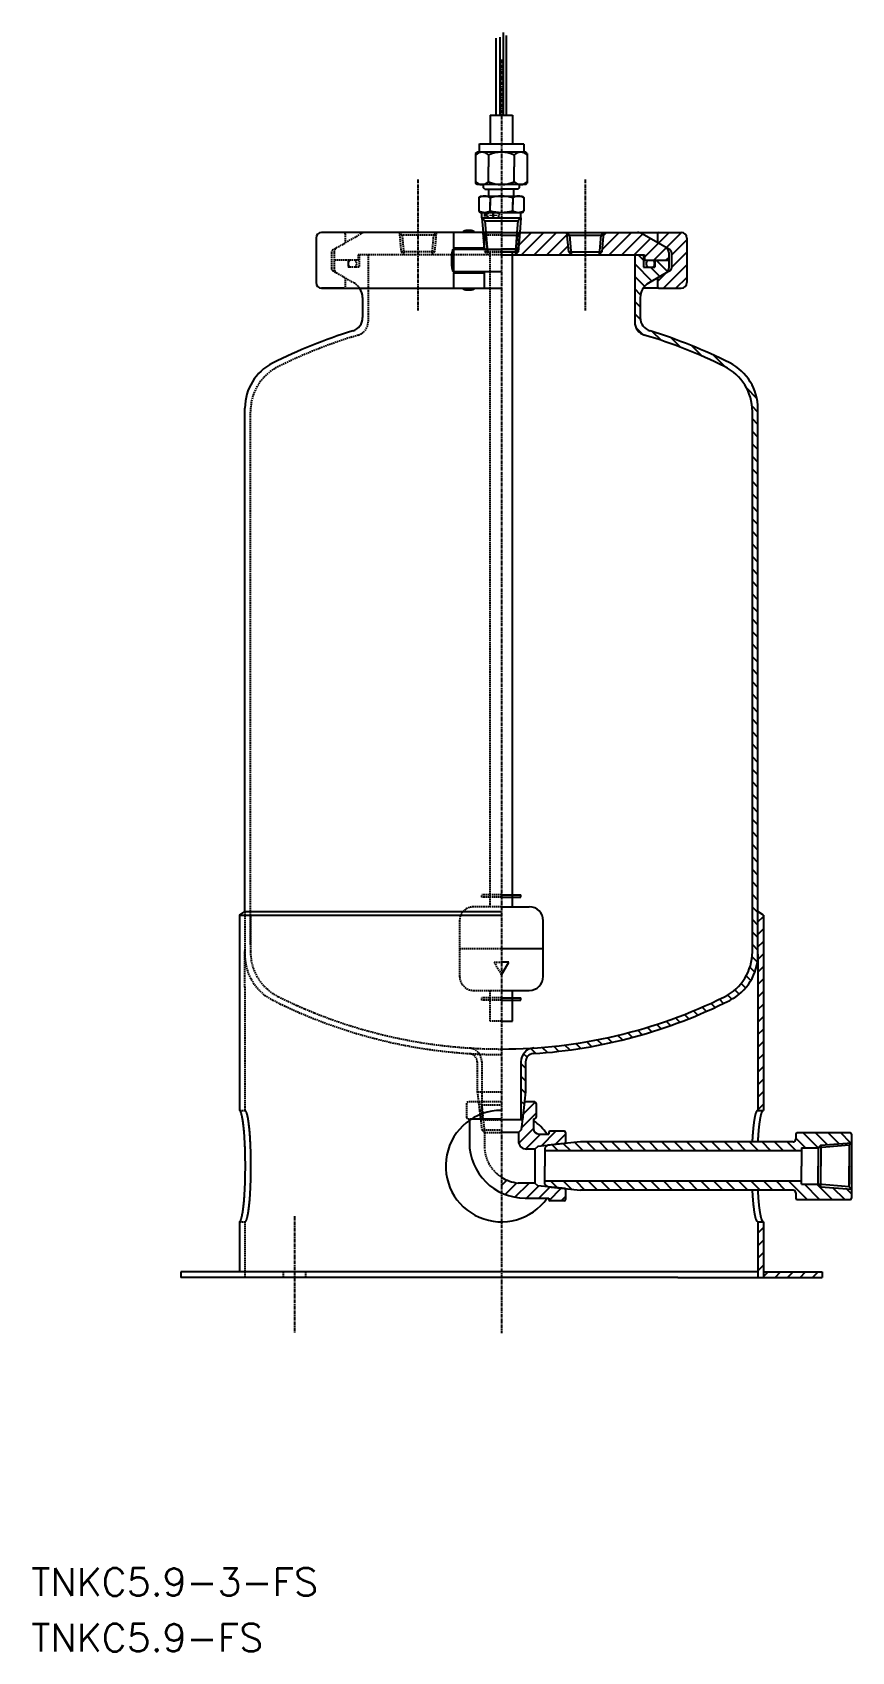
# Model space of a CAD drawing. Extents: x 248 to 542, y 18 to 903.
# Drawn here: x 248 to 542, y 18 to 599 of the extents above; entities that cross this region are included whole.
import ezdxf

# ---------------------------------------------------------------- set-up
doc = ezdxf.new("R2010")
doc.units = 0
doc.linetypes.add('CENTER', pattern=[2, 1.25, -0.25, 0.25, -0.25])
doc.linetypes.add('DASHED', pattern=[0.75, 0.5, -0.25])
doc.layers.get('0').update_dxf_attribs({"linetype": 'CONTINUOUS'})
doc.layers.add('CENTER', color=1, linetype='CENTER')
doc.styles.get("Standard").update_dxf_attribs({"font": 'txt.shx', "bigfont": '@extfont2.shx'})

# ---------------------------------------------------------------- blocks, each defined once
blk = doc.blocks.new('*X0')
at = {"color": 0, "linetype": 'CONTINUOUS'}
for p, q in [((510.5, 152.87), (512.14, 154.52)), ((514.63, 152.52), (516.63, 154.52)), ((519.12, 152.52), (521.12, 154.52)), ((523.61, 152.52), (525.61, 154.52)), ((528.1, 152.52), (530.1, 154.52))]:
    blk.add_line(p, q, dxfattribs=at)
blk = doc.blocks.new('*X1')
at = {"color": 0, "linetype": 'CONTINUOUS'}
for p, q in [((508.5, 168.45), (510.5, 170.45)), ((508.5, 163.96), (510.5, 165.96)), ((508.5, 159.47), (510.5, 161.47)), ((508.5, 154.98), (510.5, 156.98))]:
    blk.add_line(p, q, dxfattribs=at)
blk = doc.blocks.new('*X2')
at = {"color": 0, "linetype": 'CONTINUOUS'}
for p, q in [((422.72, 522.97), (427.27, 527.52)), ((423.76, 519.52), (431.76, 527.52)), ((428.25, 519.52), (436.25, 527.52)), ((432.74, 519.52), (439.95, 526.72)), ((452.58, 521.4), (458.7, 527.52)), ((453.02, 526.33), (454.21, 527.52)), ((455.19, 519.52), (463.19, 527.52)), ((459.68, 519.52), (467.1, 526.94)), ((464.17, 519.52), (469.95, 525.3)), ((467.85, 518.71), (472.8, 523.65)), ((472.8, 523.65), (476.66, 527.52)), ((475.64, 522.01), (481.14, 527.51)), ((477.5, 519.38), (483, 524.88)), ((437.23, 519.52), (440.31, 522.6)), ((471.15, 517.52), (475.64, 522.01)), ((475.64, 517.52), (476.5, 518.38)), ((477.5, 514.89), (483, 520.39)), ((472.5, 509.89), (475.62, 513.01)), ((474.62, 507.52), (483, 515.9)), ((479.11, 507.52), (483, 511.41))]:
    blk.add_line(p, q, dxfattribs=at)
blk = doc.blocks.new('*X3')
at = {"color": 0, "linetype": 'CONTINUOUS'}
for p, q in [((508.51, 280.11), (510.5, 282.1)), ((508.51, 275.62), (510.5, 277.61)), ((508.51, 271.13), (510.5, 273.12)), ((508.5, 266.64), (510.5, 268.63)), ((508.5, 262.14), (510.5, 264.14)), ((508.5, 257.65), (510.5, 259.65)), ((508.5, 253.16), (510.5, 255.16)), ((508.5, 248.67), (510.5, 250.67)), ((508.5, 244.18), (510.5, 246.18)), ((508.5, 239.69), (510.5, 241.69)), ((508.5, 235.2), (510.5, 237.2)), ((508.5, 230.71), (510.5, 232.71)), ((508.5, 226.22), (510.5, 228.22)), ((508.5, 221.73), (510.5, 223.73)), ((508.5, 217.24), (510.5, 219.24)), ((508.5, 212.75), (510.5, 214.75))]:
    blk.add_line(p, q, dxfattribs=at)
blk = doc.blocks.new('*X4')
at = {"color": 0, "linetype": 'CONTINUOUS'}
for p, q in [((424.24, 211.2), (428.55, 215.51)), ((423.64, 206.12), (429, 211.48)), ((422.71, 200.7), (428, 205.99)), ((425.13, 198.62), (430.52, 204.02)), ((430.7, 199.71), (436.01, 205.02)), ((435.76, 200.28), (439.5, 204.02)), ((416.5, 185.51), (418.48, 187.49)), ((417.83, 182.35), (421.99, 186.5)), ((421.33, 181.36), (426.42, 186.44)), ((425.48, 181.02), (429.87, 185.41)), ((429.97, 181.02), (433.89, 184.94)), ((433.63, 180.18), (437.98, 184.54)), ((437.95, 180.02), (439.5, 181.57))]:
    blk.add_line(p, q, dxfattribs=at)
blk = doc.blocks.new('*X5')
at = {"color": 0, "linetype": 'CONTINUOUS'}
for p, q in [((530.07, 199.05), (524.6, 204.52)), ((533.42, 200.19), (529.09, 204.52)), ((537.61, 200.49), (533.58, 204.52)), ((541.79, 200.79), (538.07, 204.52)), ((432.37, 197.97), (432.11, 198.22)), ((436.86, 197.97), (434.71, 200.11)), ((441.35, 197.97), (438.79, 200.52)), ((445.84, 197.97), (442.83, 200.97)), ((450.33, 197.97), (447.13, 201.17)), ((454.82, 197.97), (451.62, 201.17)), ((459.31, 197.97), (456.11, 201.17)), ((463.8, 197.97), (460.6, 201.17)), ((468.29, 197.97), (465.09, 201.17)), ((472.78, 197.97), (469.58, 201.17)), ((477.27, 197.97), (474.07, 201.17)), ((481.76, 197.97), (478.56, 201.17)), ((486.25, 197.97), (483.05, 201.17)), ((490.74, 197.97), (487.54, 201.17)), ((495.23, 197.97), (492.03, 201.17)), ((499.72, 197.97), (496.52, 201.17)), ((504.21, 197.97), (501.01, 201.17)), ((508.7, 197.97), (505.5, 201.17)), ((513.19, 197.97), (509.99, 201.17)), ((517.68, 197.97), (514.48, 201.17)), ((522.17, 197.97), (518.97, 201.17)), ((525.58, 199.05), (522.11, 202.52)), ((436.62, 184.73), (434.28, 187.07)), ((441.67, 184.18), (438.78, 187.07)), ((446.47, 183.87), (443.27, 187.07)), ((450.96, 183.87), (447.76, 187.07)), ((455.45, 183.87), (452.25, 187.07)), ((459.94, 183.87), (456.74, 187.07)), ((464.43, 183.87), (461.23, 187.07)), ((468.92, 183.87), (465.72, 187.07)), ((473.41, 183.87), (470.21, 187.07)), ((477.9, 183.87), (474.7, 187.07)), ((482.39, 183.87), (479.19, 187.07)), ((486.88, 183.87), (483.68, 187.07)), ((491.37, 183.87), (488.17, 187.07)), ((495.86, 183.87), (492.66, 187.07)), ((500.35, 183.87), (497.15, 187.07)), ((504.84, 183.87), (501.64, 187.07)), ((509.33, 183.87), (506.13, 187.07)), ((513.82, 183.87), (510.62, 187.07)), ((518.31, 183.87), (515.11, 187.07)), ((526.15, 180.52), (519.6, 187.07)), ((524.11, 187.05), (524.09, 187.07)), ((530.64, 180.52), (525.17, 185.98)), ((535.13, 180.52), (529.66, 185.98)), ((539.62, 180.52), (535.43, 184.7)), ((542.11, 182.52), (540.27, 184.35))]:
    blk.add_line(p, q, dxfattribs=at)
blk = doc.blocks.new('*X6')
at = {"color": 0, "linetype": 'CONTINUOUS'}
for p, q in [((467.5, 517.55), (465.54, 519.52)), ((476.09, 513.45), (472.03, 517.52)), ((470.51, 510.06), (464.3, 516.26)), ((467.87, 508.21), (464.3, 511.77)), ((473.35, 511.7), (469.94, 515.12)), ((466.39, 505.19), (464.3, 507.28)), ((466.3, 500.79), (464.3, 502.79)), ((466.35, 496.25), (464.3, 498.3)), ((467.14, 490.97), (464.79, 493.32)), ((473.78, 488.82), (470.68, 491.92)), ((480.79, 486.3), (477.41, 489.68)), ((488.38, 483.2), (484.65, 486.94)), ((496.81, 479.26), (492.54, 483.53)), ((508.13, 467.94), (504.47, 471.6)), ((508.5, 463.08), (506.4, 465.18)), ((508.5, 458.59), (506.5, 460.59)), ((508.5, 454.1), (506.5, 456.1)), ((508.5, 449.61), (506.5, 451.61)), ((508.5, 445.12), (506.5, 447.12)), ((508.5, 440.63), (506.5, 442.63)), ((508.5, 436.14), (506.5, 438.14)), ((508.5, 431.65), (506.5, 433.65)), ((508.5, 427.16), (506.5, 429.16)), ((508.5, 422.67), (506.5, 424.67)), ((508.5, 418.18), (506.5, 420.18)), ((508.5, 413.69), (506.5, 415.69)), ((508.5, 409.2), (506.5, 411.2)), ((508.5, 404.71), (506.5, 406.71)), ((508.5, 400.22), (506.5, 402.22)), ((508.5, 395.73), (506.5, 397.73)), ((508.5, 391.24), (506.5, 393.24)), ((508.5, 386.75), (506.5, 388.75)), ((508.5, 382.26), (506.5, 384.26)), ((508.5, 377.77), (506.5, 379.77)), ((508.5, 373.28), (506.5, 375.28)), ((508.5, 368.79), (506.5, 370.79)), ((508.5, 364.3), (506.5, 366.3)), ((508.5, 359.81), (506.5, 361.81)), ((508.5, 355.32), (506.5, 357.32)), ((508.5, 350.83), (506.5, 352.83)), ((508.5, 346.34), (506.5, 348.34)), ((508.5, 341.85), (506.5, 343.85)), ((508.5, 337.36), (506.5, 339.36)), ((508.5, 332.87), (506.5, 334.87)), ((508.5, 328.38), (506.5, 330.38)), ((508.5, 323.89), (506.5, 325.89)), ((508.5, 319.4), (506.5, 321.4)), ((508.5, 314.91), (506.5, 316.91)), ((508.5, 310.42), (506.5, 312.42)), ((508.5, 305.93), (506.5, 307.93)), ((508.5, 301.44), (506.5, 303.44)), ((508.5, 296.95), (506.5, 298.95)), ((508.5, 292.46), (506.5, 294.46)), ((508.5, 287.97), (506.5, 289.97)), ((508.5, 283.48), (506.5, 285.48)), ((508.5, 278.99), (506.5, 280.99)), ((508.5, 274.5), (506.5, 276.5)), ((508.3, 265.71), (506.41, 267.6)), ((508.5, 270.01), (506.5, 272.01)), ((507.4, 262.13), (505.64, 263.89)), ((501.83, 254.23), (500.27, 255.78)), ((504.09, 256.45), (502.48, 258.06)), ((505.96, 259.08), (504.29, 260.75)), ((493.14, 249.44), (491.64, 250.95)), ((496.19, 250.89), (494.69, 252.39)), ((499.17, 252.4), (497.66, 253.9)), ((477.2, 242.94), (475.63, 244.51)), ((480.49, 244.14), (478.93, 245.69)), ((483.73, 245.39), (482.19, 246.93)), ((486.92, 246.69), (485.39, 248.22)), ((490.05, 248.04), (488.54, 249.56)), ((456.28, 236.92), (454.6, 238.59)), ((459.91, 237.77), (458.26, 239.43)), ((463.49, 238.69), (461.85, 240.32)), ((467, 239.66), (465.38, 241.28)), ((470.46, 240.7), (468.86, 242.3)), ((473.85, 241.79), (472.27, 243.37)), ((425.68, 231.59), (424.44, 232.83)), ((428.83, 232.93), (427.07, 234.7)), ((432.99, 233.26), (431.14, 235.11)), ((437.06, 233.68), (435.25, 235.5)), ((441.05, 234.18), (439.27, 235.96)), ((444.97, 234.76), (443.21, 236.51)), ((448.81, 235.41), (447.08, 237.13)), ((452.58, 236.13), (450.87, 237.83)), ((425.15, 227.63), (423.5, 229.28)), ((425.15, 223.14), (423.5, 224.79)), ((425.1, 218.7), (423.5, 220.3)), ((424.63, 214.68), (423.5, 215.81)), ((424.17, 210.65), (423.5, 211.32))]:
    blk.add_line(p, q, dxfattribs=at)
blk = doc.blocks.new('*U7')
at = {"color": 7, "linetype": 'CONTINUOUS'}
blk.add_text('MC-8-2', height=1, dxfattribs=at).set_placement((410.08, 533.27))

msp = doc.modelspace()

# ---------------------------------------------------------------- linework, layer by layer
at = {"color": 7, "linetype": 'CONTINUOUS'}
for p, q in [((417.25, 569.6), (417.25, 599.31)), ((414.56, 569.56), (414.56, 597.2)), ((416.01, 569.56), (416.01, 597.61)), ((418.29, 569.56), (418.29, 598.24)), ((412.5, 569.56), (412.5, 559.32)), ((412.5, 569.56), (420.5, 569.56)), ((420.5, 569.56), (420.5, 559.32)), ((408.5, 559.22), (408.6, 559.32)), ((408.5, 559.22), (408.5, 556.32)), ((408.6, 559.32), (424.4, 559.32)), ((424.5, 559.22), (424.4, 559.32)), ((424.5, 559.22), (424.5, 556.32)), ((407.26, 555.82), (407.76, 556.32)), ((407.26, 555.82), (407.26, 545.21)), ((425.24, 556.32), (407.76, 556.32)), ((411.88, 555.31), (411.88, 551.07)), ((411.88, 555.31), (411.88, 551.07)), ((421.12, 555.31), (421.12, 551.07)), ((425.74, 555.82), (425.24, 556.32)), ((425.74, 555.82), (425.74, 545.21)), ((411.88, 545.72), (411.88, 551.07)), ((421.12, 545.72), (421.12, 551.07)), ((407.76, 544.71), (407.26, 545.21)), ((425.24, 544.71), (407.76, 544.71)), ((408.42, 540.02), (408.92, 540.52)), ((408.92, 540.52), (424.08, 540.52)), ((410.07, 543.59), (410.07, 544.71)), ((410.57, 543.09), (410.07, 543.59)), ((410.5, 540.52), (422.5, 540.52)), ((410.57, 543.09), (416.5, 543.09)), ((412, 540.52), (412, 543.19)), ((422.43, 543.09), (416.5, 543.09)), ((421, 540.52), (421, 543.19)), ((422.43, 543.09), (422.93, 543.59)), ((422.93, 543.59), (422.93, 544.71)), ((424.08, 540.52), (424.58, 540.02)), ((425.24, 544.71), (425.74, 545.21)), ((408.42, 540.02), (408.42, 535.22)), ((408.42, 535.22), (408.92, 534.72)), ((408.92, 534.72), (424.08, 534.72)), ((408.92, 534.72), (424.08, 534.72)), ((409.5, 532.72), (409.5, 534.72)), ((410.5, 534.72), (422.5, 534.72)), ((411, 534.72), (422, 534.72)), ((412.46, 539.89), (412.46, 537.52)), ((412.46, 539.89), (412.46, 537.21)), ((412.46, 535.34), (412.46, 538.4)), ((420.54, 539.89), (420.54, 537.52)), ((420.54, 539.89), (420.54, 537.52)), ((420.54, 535.34), (420.54, 538.4)), ((423.5, 532.72), (423.5, 534.72)), ((424.08, 534.72), (424.58, 535.22)), ((424.58, 540.02), (424.58, 535.22)), ((409.5, 532.72), (423.5, 532.72)), ((409.5, 532.72), (410.58, 531.72)), ((409.5, 532.72), (409.93, 527.52)), ((410.58, 531.72), (422.42, 531.72)), ((410.58, 531.72), (410.93, 527.52)), ((422.42, 531.72), (422.07, 527.52)), ((423.5, 532.72), (422.42, 531.72)), ((423.5, 532.72), (423.07, 527.52)), ((350, 525.52), (350, 509.52)), ((416.5, 527.52), (352, 527.52)), ((399.25, 527.52), (399.25, 522.02)), ((409.93, 527.52), (423.07, 527.52)), ((410.25, 527.52), (410.25, 522.02)), ((416.5, 527.52), (481, 527.52)), ((416.5, 526.52), (423.04, 526.52)), ((422.07, 527.52), (421.5, 520.52)), ((422.13, 526.52), (421.5, 519.52)), ((423.13, 527.52), (422.13, 526.52)), ((423.13, 527.52), (422.5, 520.52)), ((422.58, 521.52), (423.07, 527.52)), ((439.88, 527.52), (440.5, 520.52)), ((439.88, 527.52), (440.88, 526.52)), ((439.96, 526.52), (453.04, 526.52)), ((440.88, 526.52), (441.5, 519.52)), ((452.13, 526.52), (451.5, 519.52)), ((453.13, 527.52), (452.13, 526.52)), ((453.13, 527.52), (452.5, 520.52)), ((477, 521.23), (466.8, 527.11)), ((472.5, 527.02), (472.5, 523.83)), ((483, 525.52), (483, 509.52)), ((399.25, 522.02), (410.25, 522.02)), ((399.25, 521.52), (416.5, 521.52)), ((399.25, 521.52), (399.25, 513.52)), ((402.61, 522.02), (402.61, 521.52)), ((406.89, 522.02), (406.89, 521.52)), ((422.58, 521.52), (416.5, 521.52)), ((416.5, 520.52), (422.5, 520.52)), ((421.5, 520.52), (416.5, 520.52)), ((421.5, 520.52), (416.5, 520.52)), ((416.5, 519.52), (467.85, 519.52)), ((420.5, 285.56), (420.5, 520.52)), ((422.58, 521.52), (421.5, 520.52)), ((422.5, 520.52), (421.5, 519.52)), ((440.5, 520.52), (441.5, 519.52)), ((440.5, 520.52), (452.5, 520.52)), ((452.5, 520.52), (451.5, 519.52)), ((464.3, 519.52), (464.3, 495.48)), ((464.3, 519.52), (464.3, 495.48)), ((467.5, 519.52), (467.5, 515.12)), ((467.5, 517.52), (476.5, 517.52)), ((467.85, 519.52), (467.85, 517.52)), ((471.5, 517.52), (471.5, 515.12)), ((476.5, 520.36), (476.5, 514.67)), ((477.5, 520.36), (477.5, 514.67)), ((399.25, 513.52), (416.5, 513.52)), ((399.25, 513.02), (410.25, 513.02)), ((399.25, 513.02), (399.25, 507.52)), ((402.61, 513.52), (402.61, 513.02)), ((406.89, 513.52), (406.89, 513.02)), ((410.25, 513.02), (410.25, 507.52)), ((467.5, 515.12), (471.5, 515.12)), ((477, 513.81), (469.3, 509.36)), ((352, 507.52), (416.5, 507.52)), ((360, 507.52), (352, 507.52)), ((360, 507.52), (366.23, 507.52)), ((473, 507.52), (467.33, 507.52)), ((472.5, 511.21), (472.5, 508.02)), ((473, 507.52), (481, 507.52)), ((366.7, 504.16), (366.7, 496.97)), ((466.3, 504.16), (466.3, 496.97)), ((324.5, 283.81), (324.5, 464.53)), ((506.5, 269.4), (506.5, 463.3)), ((508.5, 268.41), (508.5, 464.28)), ((416.5, 289.86), (423.5, 289.86)), ((416.5, 289.06), (423.5, 289.06)), ((416.5, 285.56), (426.5, 285.56)), ((423.5, 289.06), (423.5, 289.86)), ((322.5, 282.52), (324.5, 283.81)), ((322.5, 282.52), (416.5, 282.52)), ((322.5, 282.52), (322.5, 212.52)), ((324.5, 283.81), (416.5, 283.81)), ((431.5, 260.56), (431.5, 280.56)), ((510.5, 282.52), (508.51, 283.81)), ((510.5, 282.52), (510.5, 212.52)), ((416.5, 270.56), (431.5, 270.56)), ((508.5, 268.51), (508.5, 212.52)), ((416.5, 261.19), (419.1, 265.69)), ((419.1, 265.69), (416.5, 265.69)), ((416.5, 255.56), (426.5, 255.56)), ((416.5, 252.86), (423.5, 252.86)), ((416.5, 252.06), (423.5, 252.06)), ((420.5, 244.56), (420.5, 255.56)), ((423.5, 252.06), (423.5, 252.86)), ((416.5, 244.56), (420.5, 244.56)), ((423.5, 229.91), (423.5, 209.17)), ((425.15, 229.88), (425.15, 219.17)), ((424.73, 215.52), (423.57, 205.52)), ((425.15, 219.17), (424, 209.17)), ((428.5, 215.52), (424.73, 215.52)), ((429, 215.02), (429, 210.02)), ((405.97, 209.52), (416.5, 209.52)), ((424, 209.17), (416.5, 209.17)), ((428, 209.52), (428.5, 209.52)), ((428, 209.52), (428, 206.02)), ((508.5, 212.52), (510.5, 212.52)), ((405, 208.88), (405, 201.02)), ((422.57, 204.52), (416.5, 204.52)), ((423.57, 205.52), (422.57, 204.52)), ((422.57, 204.52), (422.57, 201.59)), ((430, 204.02), (433.5, 204.02)), ((433.5, 204.52), (433.5, 204.02)), ((439, 205.02), (434, 205.02)), ((439.5, 204.52), (439.5, 200.59)), ((522.11, 204.02), (522.11, 202.17)), ((522.61, 204.52), (541.61, 204.52)), ((542.11, 204.02), (542.11, 181.02)), ((428.5, 198.59), (425.57, 198.59)), ((429.5, 199.59), (428.5, 198.59)), ((428.5, 198.59), (428.5, 186.44)), ((439.5, 200.59), (429.5, 199.59)), ((433.1, 200.02), (432.11, 199.05)), ((432.11, 199.05), (432.11, 192.52)), ((524.11, 197.97), (432.11, 197.97)), ((444.82, 201.17), (433.1, 200.02)), ((521.11, 201.17), (444.82, 201.17)), ((524.11, 199.05), (524.11, 192.52)), ((524.11, 199.05), (530.11, 199.05)), ((541.23, 200.02), (530.11, 199.05)), ((531.1, 200.02), (530.11, 199.05)), ((530.11, 199.05), (530.11, 192.52)), ((531.1, 200.02), (542.11, 200.82)), ((531.1, 200.02), (531.1, 192.52)), ((542.11, 200.82), (541.23, 200.02)), ((541.23, 200.02), (541.23, 192.52)), ((432.11, 185.98), (432.11, 192.52)), ((524.11, 185.98), (524.11, 192.52)), ((530.11, 185.98), (530.11, 192.52)), ((531.1, 185.02), (531.1, 192.52)), ((541.23, 185.02), (541.23, 192.52)), ((542.11, 185.98), (542.11, 192.52)), ((542.11, 185.98), (542.11, 192.52)), ((542.11, 185.98), (542.11, 192.52)), ((428.5, 186.44), (422.5, 186.44)), ((429.5, 185.44), (428.5, 186.44)), ((524.11, 187.07), (432.11, 187.07)), ((433.1, 185.02), (432.11, 185.98)), ((524.11, 185.98), (530.11, 185.98)), ((541.23, 185.02), (530.11, 185.98)), ((531.1, 185.02), (530.11, 185.98)), ((425, 181.02), (433.5, 181.02)), ((439.5, 184.44), (429.5, 185.44)), ((433.1, 185.02), (444.82, 183.87)), ((433.5, 181.02), (433.5, 180.52)), ((439.5, 184.44), (439.5, 180.52)), ((521.11, 183.87), (444.82, 183.87)), ((522.11, 182.87), (522.11, 181.02)), ((522.61, 180.52), (541.61, 180.52)), ((531.1, 185.02), (542.11, 184.22)), ((542.11, 184.22), (541.23, 185.02)), ((439, 180.02), (434, 180.02)), ((322.5, 172.52), (322.5, 154.52)), ((508.5, 172.52), (510.5, 172.52)), ((508.5, 172.52), (508.5, 152.52)), ((510.5, 172.52), (510.5, 152.52)), ((508.5, 154.52), (301.5, 154.52)), ((301.5, 154.52), (301.5, 152.52)), ((479.75, 152.52), (301.5, 152.52)), ((479.75, 152.52), (531.5, 152.52)), ((510.5, 154.52), (531.5, 154.52)), ((531.5, 154.52), (531.5, 152.52))]:
    msp.add_line(p, q, dxfattribs=at)
at = {"color": 3, "linetype": 'DASHED'}
for p, q in [((356, 521.23), (366.2, 527.11)), ((360.5, 527.02), (360.5, 523.83)), ((379.88, 527.52), (380.88, 526.52)), ((379.88, 527.52), (380.5, 520.52)), ((393.04, 526.52), (379.96, 526.52)), ((380.88, 526.52), (381.5, 519.52)), ((392.13, 526.52), (391.5, 519.52)), ((393.13, 527.52), (392.13, 526.52)), ((393.13, 527.52), (392.5, 520.52)), ((409.88, 527.52), (410.88, 526.52)), ((409.88, 527.52), (410.5, 520.52)), ((410.42, 521.52), (409.93, 527.52)), ((416.5, 526.52), (409.96, 526.52)), ((410.88, 526.52), (411.5, 519.52)), ((410.93, 527.52), (411.5, 520.52)), ((355.5, 520.36), (355.5, 514.67)), ((356.5, 520.36), (356.5, 514.67)), ((365.5, 517.52), (356.5, 517.52)), ((361.5, 517.52), (361.5, 515.12)), ((416.5, 519.52), (365.15, 519.52)), ((365.15, 519.52), (365.15, 517.52)), ((365.5, 519.52), (365.5, 515.12)), ((368.7, 519.52), (368.7, 495.48)), ((392.5, 520.52), (380.5, 520.52)), ((380.5, 520.52), (381.5, 519.52)), ((392.5, 520.52), (391.5, 519.52)), ((410.42, 521.52), (416.5, 521.52)), ((410.42, 521.52), (411.5, 520.52)), ((416.5, 520.52), (410.5, 520.52)), ((410.5, 520.52), (411.5, 519.52)), ((411.5, 520.52), (416.5, 520.52)), ((411.5, 520.52), (416.5, 520.52)), ((412.5, 285.56), (412.5, 520.52)), ((356, 513.81), (363.7, 509.36)), ((365.5, 515.12), (361.5, 515.12)), ((360.5, 511.21), (360.5, 508.02)), ((326.5, 272.07), (326.5, 463.3)), ((416.5, 285.56), (406.5, 285.56)), ((416.5, 289.86), (409.5, 289.86)), ((409.5, 289.06), (409.5, 289.86)), ((416.5, 289.06), (409.5, 289.06)), ((324.5, 283.81), (324.5, 267.12)), ((326.5, 282.81), (326.5, 269.4)), ((401.5, 280.56), (401.5, 260.56)), ((324.5, 256.72), (324.5, 269.8)), ((401.5, 270.56), (416.5, 270.56)), ((413.9, 265.69), (416.5, 265.69)), ((413.9, 265.69), (416.5, 261.19)), ((324.5, 256.72), (324.5, 212.52)), ((406.5, 255.56), (416.5, 255.56)), ((409.5, 252.06), (409.5, 252.86)), ((416.5, 252.86), (409.5, 252.86)), ((416.5, 252.06), (409.5, 252.06)), ((412.5, 244.56), (412.5, 255.56)), ((416.5, 244.56), (412.5, 244.56)), ((407.85, 229.88), (407.85, 219.17)), ((409.5, 229.91), (409.5, 209.17)), ((404, 215.02), (404, 210.02)), ((416.5, 215.52), (404.5, 215.52)), ((407.85, 219.17), (409, 209.17)), ((407.85, 219.17), (416.5, 219.17)), ((408.43, 215.52), (409.43, 214.52)), ((408.43, 215.52), (409.43, 205.52)), ((322.5, 212.52), (324.5, 212.52)), ((404.5, 209.52), (405.97, 209.52)), ((405, 208.88), (405, 209.52)), ((409, 209.17), (416.5, 209.17)), ((409.43, 214.52), (410.43, 204.52)), ((409.43, 214.52), (416.5, 214.52)), ((409.43, 205.52), (410.43, 204.52)), ((409.43, 205.52), (416.5, 205.52)), ((410.43, 204.52), (410.43, 198.52)), ((410.43, 204.52), (416.5, 204.52)), ((322.5, 172.52), (324.5, 172.52)), ((324.5, 172.52), (324.5, 152.52)), ((338.25, 154.52), (338.25, 152.52)), ((346.25, 154.52), (346.25, 152.52))]:
    msp.add_line(p, q, dxfattribs=at)
at = {"color": 7, "linetype": 'CONTINUOUS'}
for points in [[(406.89, 527.52, 0), (406.89, 527.53, 0), (406.89, 527.55, 0), (406.88, 527.57, 0), (406.88, 527.59, 0), (406.87, 527.61, 0), (406.87, 527.63, 0), (406.86, 527.64, 0), (406.85, 527.66, 0), (406.84, 527.68, 0), (406.82, 527.7, 0), (406.81, 527.72, 0), (406.8, 527.73, 0), (406.78, 527.75, 0), (406.76, 527.77, 0), (406.75, 527.78, 0), (406.73, 527.8, 0), (406.7, 527.82, 0), (406.68, 527.84, 0), (406.66, 527.85, 0), (406.64, 527.87, 0), (406.61, 527.88, 0), (406.58, 527.9, 0), (406.56, 527.92, 0), (406.53, 527.93, 0), (406.5, 527.95, 0), (406.47, 527.96, 0), (406.44, 527.98, 0), (406.4, 527.99, 0), (406.37, 528, 0), (406.33, 528.02, 0), (406.3, 528.03, 0), (406.26, 528.04, 0), (406.23, 528.06, 0), (406.19, 528.07, 0), (406.15, 528.08, 0), (406.11, 528.09, 0), (406.07, 528.11, 0), (406.02, 528.12, 0), (405.98, 528.13, 0), (405.94, 528.14, 0), (405.89, 528.15, 0), (405.85, 528.16, 0), (405.81, 528.17, 0), (405.76, 528.17, 0), (405.71, 528.18, 0), (405.67, 528.19, 0), (405.62, 528.2, 0), (405.57, 528.21, 0), (405.52, 528.21, 0), (405.47, 528.22, 0), (405.42, 528.23, 0), (405.37, 528.23, 0), (405.32, 528.24, 0), (405.27, 528.24, 0), (405.22, 528.25, 0), (405.17, 528.25, 0), (405.12, 528.25, 0), (405.06, 528.25, 0), (405.01, 528.26, 0), (404.96, 528.26, 0), (404.91, 528.26, 0), (404.86, 528.26, 0), (404.8, 528.26, 0), (404.75, 528.26, 0), (404.7, 528.26, 0), (404.65, 528.26, 0), (404.59, 528.26, 0), (404.54, 528.26, 0), (404.49, 528.26, 0), (404.44, 528.25, 0), (404.38, 528.25, 0), (404.33, 528.25, 0), (404.28, 528.25, 0), (404.23, 528.24, 0), (404.18, 528.24, 0), (404.13, 528.23, 0), (404.08, 528.23, 0), (404.03, 528.22, 0), (403.98, 528.21, 0), (403.93, 528.21, 0), (403.88, 528.2, 0), (403.84, 528.19, 0), (403.79, 528.18, 0), (403.74, 528.17, 0), (403.7, 528.17, 0), (403.65, 528.16, 0), (403.61, 528.15, 0), (403.56, 528.14, 0), (403.52, 528.13, 0), (403.48, 528.12, 0), (403.44, 528.11, 0), (403.39, 528.09, 0), (403.36, 528.08, 0), (403.31, 528.07, 0), (403.28, 528.06, 0), (403.24, 528.04, 0), (403.2, 528.03, 0), (403.17, 528.02, 0), (403.13, 528, 0), (403.1, 527.99, 0), (403.07, 527.98, 0), (403.03, 527.96, 0), (403, 527.95, 0), (402.97, 527.93, 0), (402.94, 527.92, 0), (402.92, 527.9, 0), (402.89, 527.88, 0), (402.87, 527.87, 0), (402.84, 527.85, 0), (402.82, 527.84, 0), (402.8, 527.82, 0), (402.78, 527.8, 0), (402.76, 527.78, 0), (402.74, 527.77, 0), (402.72, 527.75, 0), (402.7, 527.73, 0), (402.69, 527.72, 0), (402.68, 527.7, 0), (402.67, 527.68, 0), (402.65, 527.66, 0), (402.64, 527.64, 0), (402.64, 527.63, 0), (402.63, 527.61, 0), (402.62, 527.59, 0), (402.62, 527.57, 0), (402.62, 527.55, 0), (402.61, 527.53, 0), (402.61, 527.52, 0)], [(399.25, 521.52, 0), (399.23, 521.51, 0), (399.22, 521.51, 0), (399.2, 521.51, 0), (399.18, 521.5, 0), (399.17, 521.49, 0), (399.15, 521.47, 0), (399.13, 521.46, 0), (399.11, 521.44, 0), (399.1, 521.42, 0), (399.08, 521.4, 0), (399.06, 521.37, 0), (399.05, 521.34, 0), (399.03, 521.32, 0), (399.01, 521.28, 0), (399, 521.25, 0), (398.98, 521.21, 0), (398.97, 521.17, 0), (398.95, 521.13, 0), (398.94, 521.09, 0), (398.92, 521.04, 0), (398.91, 521, 0), (398.89, 520.95, 0), (398.88, 520.9, 0), (398.86, 520.84, 0), (398.85, 520.79, 0), (398.83, 520.73, 0), (398.82, 520.67, 0), (398.81, 520.61, 0), (398.79, 520.54, 0), (398.78, 520.48, 0), (398.77, 520.41, 0), (398.75, 520.35, 0), (398.74, 520.27, 0), (398.73, 520.2, 0), (398.72, 520.13, 0), (398.71, 520.05, 0), (398.7, 519.98, 0), (398.69, 519.9, 0), (398.68, 519.82, 0), (398.67, 519.74, 0), (398.66, 519.66, 0), (398.65, 519.57, 0), (398.64, 519.49, 0), (398.63, 519.4, 0), (398.62, 519.32, 0), (398.62, 519.23, 0), (398.61, 519.14, 0), (398.6, 519.05, 0), (398.6, 518.96, 0), (398.59, 518.86, 0), (398.59, 518.77, 0), (398.58, 518.68, 0), (398.58, 518.58, 0), (398.57, 518.49, 0), (398.57, 518.39, 0), (398.56, 518.3, 0), (398.56, 518.2, 0), (398.56, 518.1, 0), (398.56, 518.01, 0), (398.55, 517.91, 0), (398.55, 517.81, 0), (398.55, 517.71, 0), (398.55, 517.62, 0), (398.55, 517.52, 0), (398.55, 517.42, 0), (398.55, 517.32, 0), (398.55, 517.22, 0), (398.55, 517.12, 0), (398.56, 517.03, 0), (398.56, 516.93, 0), (398.56, 516.83, 0), (398.56, 516.74, 0), (398.57, 516.64, 0), (398.57, 516.54, 0), (398.58, 516.45, 0), (398.58, 516.36, 0), (398.59, 516.26, 0), (398.59, 516.17, 0), (398.6, 516.08, 0), (398.6, 515.99, 0), (398.61, 515.9, 0), (398.62, 515.81, 0), (398.62, 515.72, 0), (398.63, 515.63, 0), (398.64, 515.54, 0), (398.65, 515.46, 0), (398.66, 515.38, 0), (398.67, 515.29, 0), (398.68, 515.21, 0), (398.69, 515.13, 0), (398.7, 515.06, 0), (398.71, 514.98, 0), (398.72, 514.9, 0), (398.73, 514.83, 0), (398.74, 514.76, 0), (398.75, 514.69, 0), (398.77, 514.62, 0), (398.78, 514.55, 0), (398.79, 514.49, 0), (398.81, 514.42, 0), (398.82, 514.36, 0), (398.83, 514.3, 0), (398.85, 514.25, 0), (398.86, 514.19, 0), (398.88, 514.14, 0), (398.89, 514.09, 0), (398.91, 514.04, 0), (398.92, 513.99, 0), (398.94, 513.94, 0), (398.95, 513.9, 0), (398.97, 513.86, 0), (398.98, 513.82, 0), (399, 513.78, 0), (399.01, 513.75, 0), (399.03, 513.72, 0), (399.05, 513.69, 0), (399.06, 513.66, 0), (399.08, 513.64, 0), (399.1, 513.61, 0), (399.11, 513.59, 0), (399.13, 513.58, 0), (399.15, 513.56, 0), (399.17, 513.55, 0), (399.18, 513.54, 0), (399.2, 513.53, 0), (399.22, 513.52, 0), (399.23, 513.52, 0), (399.25, 513.52, 0)], [(406.89, 507.52, 0), (406.89, 507.5, 0), (406.89, 507.48, 0), (406.88, 507.46, 0), (406.88, 507.44, 0), (406.87, 507.43, 0), (406.87, 507.41, 0), (406.86, 507.39, 0), (406.85, 507.37, 0), (406.84, 507.35, 0), (406.82, 507.33, 0), (406.81, 507.32, 0), (406.8, 507.3, 0), (406.78, 507.28, 0), (406.76, 507.26, 0), (406.75, 507.25, 0), (406.73, 507.23, 0), (406.7, 507.21, 0), (406.68, 507.2, 0), (406.66, 507.18, 0), (406.64, 507.16, 0), (406.61, 507.15, 0), (406.58, 507.13, 0), (406.56, 507.12, 0), (406.53, 507.1, 0), (406.5, 507.09, 0), (406.47, 507.07, 0), (406.44, 507.06, 0), (406.4, 507.04, 0), (406.37, 507.03, 0), (406.33, 507.01, 0), (406.3, 507, 0), (406.26, 506.99, 0), (406.23, 506.98, 0), (406.19, 506.96, 0), (406.15, 506.95, 0), (406.11, 506.94, 0), (406.07, 506.93, 0), (406.02, 506.92, 0), (405.98, 506.91, 0), (405.94, 506.9, 0), (405.89, 506.89, 0), (405.85, 506.88, 0), (405.81, 506.87, 0), (405.76, 506.86, 0), (405.71, 506.85, 0), (405.67, 506.84, 0), (405.62, 506.83, 0), (405.57, 506.83, 0), (405.52, 506.82, 0), (405.47, 506.81, 0), (405.42, 506.81, 0), (405.37, 506.8, 0), (405.32, 506.8, 0), (405.27, 506.79, 0), (405.22, 506.79, 0), (405.17, 506.78, 0), (405.12, 506.78, 0), (405.06, 506.78, 0), (405.01, 506.77, 0), (404.96, 506.77, 0), (404.91, 506.77, 0), (404.86, 506.77, 0), (404.8, 506.77, 0), (404.75, 506.77, 0), (404.7, 506.77, 0), (404.65, 506.77, 0), (404.59, 506.77, 0), (404.54, 506.77, 0), (404.49, 506.77, 0), (404.44, 506.78, 0), (404.38, 506.78, 0), (404.33, 506.78, 0), (404.28, 506.79, 0), (404.23, 506.79, 0), (404.18, 506.8, 0), (404.13, 506.8, 0), (404.08, 506.81, 0), (404.03, 506.81, 0), (403.98, 506.82, 0), (403.93, 506.83, 0), (403.88, 506.83, 0), (403.84, 506.84, 0), (403.79, 506.85, 0), (403.74, 506.86, 0), (403.7, 506.87, 0), (403.65, 506.88, 0), (403.61, 506.89, 0), (403.56, 506.9, 0), (403.52, 506.91, 0), (403.48, 506.92, 0), (403.44, 506.93, 0), (403.39, 506.94, 0), (403.36, 506.95, 0), (403.31, 506.96, 0), (403.28, 506.98, 0), (403.24, 506.99, 0), (403.2, 507, 0), (403.17, 507.01, 0), (403.13, 507.03, 0), (403.1, 507.04, 0), (403.07, 507.06, 0), (403.03, 507.07, 0), (403, 507.09, 0), (402.97, 507.1, 0), (402.94, 507.12, 0), (402.92, 507.13, 0), (402.89, 507.15, 0), (402.87, 507.16, 0), (402.84, 507.18, 0), (402.82, 507.2, 0), (402.8, 507.21, 0), (402.78, 507.23, 0), (402.76, 507.25, 0), (402.74, 507.26, 0), (402.72, 507.28, 0), (402.7, 507.3, 0), (402.69, 507.32, 0), (402.68, 507.33, 0), (402.67, 507.35, 0), (402.65, 507.37, 0), (402.64, 507.39, 0), (402.64, 507.41, 0), (402.63, 507.43, 0), (402.62, 507.44, 0), (402.62, 507.46, 0), (402.62, 507.48, 0), (402.61, 507.5, 0), (402.61, 507.52, 0)], [(322.5, 172.52, 0), (322.55, 172.52, 0), (322.61, 172.54, 0), (322.66, 172.57, 0), (322.71, 172.61, 0), (322.76, 172.67, 0), (322.82, 172.73, 0), (322.87, 172.81, 0), (322.92, 172.9, 0), (322.97, 173, 0), (323.02, 173.12, 0), (323.07, 173.24, 0), (323.13, 173.38, 0), (323.18, 173.53, 0), (323.23, 173.69, 0), (323.27, 173.86, 0), (323.32, 174.04, 0), (323.37, 174.23, 0), (323.42, 174.44, 0), (323.47, 174.65, 0), (323.51, 174.88, 0), (323.56, 175.12, 0), (323.61, 175.36, 0), (323.65, 175.62, 0), (323.7, 175.89, 0), (323.74, 176.16, 0), (323.78, 176.45, 0), (323.82, 176.75, 0), (323.87, 177.06, 0), (323.91, 177.37, 0), (323.95, 177.7, 0), (323.99, 178.03, 0), (324.02, 178.37, 0), (324.06, 178.73, 0), (324.1, 179.09, 0), (324.13, 179.45, 0), (324.17, 179.83, 0), (324.2, 180.21, 0), (324.23, 180.6, 0), (324.26, 181, 0), (324.29, 181.41, 0), (324.32, 181.82, 0), (324.35, 182.23, 0), (324.37, 182.66, 0), (324.4, 183.09, 0), (324.42, 183.52, 0), (324.45, 183.97, 0), (324.47, 184.41, 0), (324.49, 184.86, 0), (324.51, 185.32, 0), (324.53, 185.78, 0), (324.55, 186.24, 0), (324.56, 186.71, 0), (324.57, 187.18, 0), (324.59, 187.66, 0), (324.6, 188.13, 0), (324.61, 188.62, 0), (324.62, 189.1, 0), (324.63, 189.58, 0), (324.64, 190.07, 0), (324.64, 190.56, 0), (324.65, 191.04, 0), (324.65, 191.53, 0), (324.65, 192.03, 0), (324.65, 192.52, 0), (324.65, 193.01, 0), (324.65, 193.5, 0), (324.65, 193.99, 0), (324.64, 194.48, 0), (324.64, 194.97, 0), (324.63, 195.45, 0), (324.62, 195.94, 0), (324.61, 196.42, 0), (324.6, 196.9, 0), (324.59, 197.38, 0), (324.57, 197.85, 0), (324.56, 198.32, 0), (324.55, 198.79, 0), (324.53, 199.25, 0), (324.51, 199.71, 0), (324.49, 200.17, 0), (324.47, 200.62, 0), (324.45, 201.07, 0), (324.42, 201.51, 0), (324.4, 201.94, 0), (324.37, 202.37, 0), (324.35, 202.8, 0), (324.32, 203.22, 0), (324.29, 203.63, 0), (324.26, 204.03, 0), (324.23, 204.43, 0), (324.2, 204.82, 0), (324.17, 205.2, 0), (324.13, 205.58, 0), (324.1, 205.95, 0), (324.06, 206.31, 0), (324.02, 206.66, 0), (323.99, 207, 0), (323.95, 207.34, 0), (323.91, 207.66, 0), (323.87, 207.98, 0), (323.82, 208.28, 0), (323.78, 208.58, 0), (323.74, 208.87, 0), (323.7, 209.15, 0), (323.65, 209.41, 0), (323.61, 209.67, 0), (323.56, 209.92, 0), (323.51, 210.16, 0), (323.47, 210.38, 0), (323.42, 210.6, 0), (323.37, 210.8, 0), (323.32, 210.99, 0), (323.27, 211.18, 0), (323.23, 211.35, 0), (323.18, 211.51, 0), (323.13, 211.66, 0), (323.07, 211.79, 0), (323.02, 211.92, 0), (322.97, 212.03, 0), (322.92, 212.13, 0), (322.87, 212.22, 0), (322.82, 212.3, 0), (322.76, 212.37, 0), (322.71, 212.42, 0), (322.66, 212.46, 0), (322.61, 212.49, 0), (322.55, 212.51, 0), (322.5, 212.52, 0)], [(506.56, 201.17, 0), (506.57, 201.32, 0), (506.58, 201.48, 0), (506.59, 201.64, 0), (506.59, 201.79, 0), (506.6, 201.95, 0), (506.61, 202.1, 0), (506.62, 202.26, 0), (506.63, 202.41, 0), (506.64, 202.56, 0), (506.65, 202.71, 0), (506.66, 202.87, 0), (506.67, 203.01, 0), (506.68, 203.16, 0), (506.69, 203.31, 0), (506.7, 203.46, 0), (506.71, 203.61, 0), (506.72, 203.75, 0), (506.73, 203.9, 0), (506.74, 204.04, 0), (506.75, 204.18, 0), (506.76, 204.32, 0), (506.77, 204.47, 0), (506.79, 204.61, 0), (506.8, 204.75, 0), (506.81, 204.88, 0), (506.82, 205.02, 0), (506.83, 205.16, 0), (506.85, 205.29, 0), (506.86, 205.43, 0), (506.87, 205.56, 0), (506.88, 205.69, 0), (506.89, 205.83, 0), (506.91, 205.96, 0), (506.92, 206.09, 0), (506.93, 206.22, 0), (506.95, 206.34, 0), (506.96, 206.47, 0), (506.97, 206.59, 0), (506.99, 206.72, 0), (507, 206.84, 0), (507.01, 206.96, 0), (507.03, 207.08, 0), (507.04, 207.2, 0), (507.05, 207.32, 0), (507.07, 207.44, 0), (507.08, 207.56, 0), (507.1, 207.67, 0), (507.11, 207.78, 0), (507.12, 207.9, 0), (507.14, 208.01, 0), (507.15, 208.12, 0), (507.17, 208.23, 0), (507.18, 208.34, 0), (507.2, 208.44, 0), (507.21, 208.55, 0), (507.23, 208.65, 0), (507.25, 208.76, 0), (507.26, 208.86, 0), (507.28, 208.96, 0), (507.29, 209.06, 0), (507.31, 209.16, 0), (507.32, 209.25, 0), (507.34, 209.35, 0), (507.35, 209.44, 0), (507.37, 209.54, 0), (507.39, 209.63, 0), (507.4, 209.72, 0), (507.42, 209.81, 0), (507.44, 209.89, 0), (507.45, 209.98, 0), (507.47, 210.06, 0), (507.49, 210.15, 0), (507.5, 210.23, 0), (507.52, 210.31, 0), (507.54, 210.39, 0), (507.55, 210.47, 0), (507.57, 210.55, 0), (507.59, 210.62, 0), (507.6, 210.69, 0), (507.62, 210.77, 0), (507.64, 210.84, 0), (507.65, 210.91, 0), (507.67, 210.98, 0), (507.69, 211.04, 0), (507.71, 211.11, 0), (507.73, 211.17, 0), (507.74, 211.24, 0), (507.76, 211.3, 0), (507.78, 211.36, 0), (507.8, 211.41, 0), (507.81, 211.47, 0), (507.83, 211.53, 0), (507.85, 211.58, 0), (507.87, 211.63, 0), (507.89, 211.68, 0), (507.9, 211.73, 0), (507.92, 211.78, 0), (507.94, 211.83, 0), (507.96, 211.87, 0), (507.98, 211.92, 0), (508, 211.96, 0), (508.01, 212, 0), (508.03, 212.04, 0), (508.05, 212.07, 0), (508.07, 212.11, 0), (508.09, 212.15, 0), (508.11, 212.18, 0), (508.12, 212.21, 0), (508.14, 212.24, 0), (508.16, 212.27, 0), (508.18, 212.29, 0), (508.2, 212.32, 0), (508.22, 212.34, 0), (508.24, 212.37, 0), (508.26, 212.39, 0), (508.27, 212.41, 0), (508.29, 212.42, 0), (508.31, 212.44, 0), (508.33, 212.45, 0), (508.35, 212.47, 0), (508.37, 212.48, 0), (508.39, 212.49, 0), (508.41, 212.5, 0), (508.43, 212.5, 0), (508.44, 212.51, 0), (508.46, 212.51, 0), (508.48, 212.52, 0), (508.5, 212.52, 0)], [(508.56, 201.17, 0), (508.57, 201.32, 0), (508.58, 201.48, 0), (508.59, 201.64, 0), (508.59, 201.79, 0), (508.6, 201.95, 0), (508.61, 202.1, 0), (508.62, 202.26, 0), (508.63, 202.41, 0), (508.64, 202.56, 0), (508.65, 202.71, 0), (508.66, 202.87, 0), (508.67, 203.01, 0), (508.68, 203.16, 0), (508.69, 203.31, 0), (508.7, 203.46, 0), (508.71, 203.61, 0), (508.72, 203.75, 0), (508.73, 203.9, 0), (508.74, 204.04, 0), (508.75, 204.18, 0), (508.76, 204.32, 0), (508.77, 204.47, 0), (508.79, 204.61, 0), (508.8, 204.75, 0), (508.81, 204.88, 0), (508.82, 205.02, 0), (508.83, 205.16, 0), (508.85, 205.29, 0), (508.86, 205.43, 0), (508.87, 205.56, 0), (508.88, 205.69, 0), (508.89, 205.83, 0), (508.91, 205.96, 0), (508.92, 206.09, 0), (508.93, 206.22, 0), (508.95, 206.34, 0), (508.96, 206.47, 0), (508.97, 206.59, 0), (508.99, 206.72, 0), (509, 206.84, 0), (509.01, 206.96, 0), (509.03, 207.08, 0), (509.04, 207.2, 0), (509.05, 207.32, 0), (509.07, 207.44, 0), (509.08, 207.56, 0), (509.1, 207.67, 0), (509.11, 207.78, 0), (509.12, 207.9, 0), (509.14, 208.01, 0), (509.15, 208.12, 0), (509.17, 208.23, 0), (509.18, 208.34, 0), (509.2, 208.44, 0), (509.21, 208.55, 0), (509.23, 208.65, 0), (509.25, 208.76, 0), (509.26, 208.86, 0), (509.28, 208.96, 0), (509.29, 209.06, 0), (509.31, 209.16, 0), (509.32, 209.25, 0), (509.34, 209.35, 0), (509.35, 209.44, 0), (509.37, 209.54, 0), (509.39, 209.63, 0), (509.4, 209.72, 0), (509.42, 209.81, 0), (509.44, 209.89, 0), (509.45, 209.98, 0), (509.47, 210.06, 0), (509.49, 210.15, 0), (509.5, 210.23, 0), (509.52, 210.31, 0), (509.54, 210.39, 0), (509.55, 210.47, 0), (509.57, 210.55, 0), (509.59, 210.62, 0), (509.6, 210.69, 0), (509.62, 210.77, 0), (509.64, 210.84, 0), (509.65, 210.91, 0), (509.67, 210.98, 0), (509.69, 211.04, 0), (509.71, 211.11, 0), (509.73, 211.17, 0), (509.74, 211.24, 0), (509.76, 211.3, 0), (509.78, 211.36, 0), (509.8, 211.41, 0), (509.81, 211.47, 0), (509.83, 211.53, 0), (509.85, 211.58, 0), (509.87, 211.63, 0), (509.89, 211.68, 0), (509.9, 211.73, 0), (509.92, 211.78, 0), (509.94, 211.83, 0), (509.96, 211.87, 0), (509.98, 211.92, 0), (510, 211.96, 0), (510.01, 212, 0), (510.03, 212.04, 0), (510.05, 212.07, 0), (510.07, 212.11, 0), (510.09, 212.15, 0), (510.11, 212.18, 0), (510.12, 212.21, 0), (510.14, 212.24, 0), (510.16, 212.27, 0), (510.18, 212.29, 0), (510.2, 212.32, 0), (510.22, 212.34, 0), (510.24, 212.37, 0), (510.26, 212.39, 0), (510.27, 212.41, 0), (510.29, 212.42, 0), (510.31, 212.44, 0), (510.33, 212.45, 0), (510.35, 212.47, 0), (510.37, 212.48, 0), (510.39, 212.49, 0), (510.41, 212.5, 0), (510.43, 212.5, 0), (510.44, 212.51, 0), (510.46, 212.51, 0), (510.48, 212.52, 0), (510.5, 212.52, 0)], [(508.5, 172.52, 0), (508.48, 172.52, 0), (508.46, 172.52, 0), (508.44, 172.52, 0), (508.43, 172.53, 0), (508.41, 172.54, 0), (508.39, 172.54, 0), (508.37, 172.55, 0), (508.35, 172.57, 0), (508.33, 172.58, 0), (508.31, 172.59, 0), (508.29, 172.61, 0), (508.27, 172.63, 0), (508.26, 172.65, 0), (508.24, 172.67, 0), (508.22, 172.69, 0), (508.2, 172.71, 0), (508.18, 172.74, 0), (508.16, 172.77, 0), (508.14, 172.79, 0), (508.12, 172.82, 0), (508.11, 172.85, 0), (508.09, 172.89, 0), (508.07, 172.92, 0), (508.05, 172.96, 0), (508.03, 173, 0), (508.01, 173.03, 0), (508, 173.08, 0), (507.98, 173.12, 0), (507.96, 173.16, 0), (507.94, 173.21, 0), (507.92, 173.25, 0), (507.9, 173.3, 0), (507.89, 173.35, 0), (507.87, 173.4, 0), (507.85, 173.45, 0), (507.83, 173.51, 0), (507.81, 173.56, 0), (507.8, 173.62, 0), (507.78, 173.68, 0), (507.76, 173.74, 0), (507.74, 173.8, 0), (507.73, 173.86, 0), (507.71, 173.92, 0), (507.69, 173.99, 0), (507.67, 174.06, 0), (507.65, 174.12, 0), (507.64, 174.19, 0), (507.62, 174.27, 0), (507.6, 174.34, 0), (507.59, 174.41, 0), (507.57, 174.49, 0), (507.55, 174.56, 0), (507.54, 174.64, 0), (507.52, 174.72, 0), (507.5, 174.8, 0), (507.49, 174.88, 0), (507.47, 174.97, 0), (507.45, 175.05, 0), (507.44, 175.14, 0), (507.42, 175.23, 0), (507.4, 175.32, 0), (507.39, 175.41, 0), (507.37, 175.5, 0), (507.35, 175.59, 0), (507.34, 175.68, 0), (507.32, 175.78, 0), (507.31, 175.88, 0), (507.29, 175.97, 0), (507.28, 176.07, 0), (507.26, 176.17, 0), (507.25, 176.28, 0), (507.23, 176.38, 0), (507.21, 176.48, 0), (507.2, 176.59, 0), (507.18, 176.7, 0), (507.17, 176.8, 0), (507.15, 176.91, 0), (507.14, 177.02, 0), (507.12, 177.13, 0), (507.11, 177.25, 0), (507.1, 177.36, 0), (507.08, 177.48, 0), (507.07, 177.59, 0), (507.05, 177.71, 0), (507.04, 177.83, 0), (507.03, 177.95, 0), (507.01, 178.07, 0), (507, 178.19, 0), (506.99, 178.31, 0), (506.97, 178.44, 0), (506.96, 178.56, 0), (506.95, 178.69, 0), (506.93, 178.82, 0), (506.92, 178.95, 0), (506.91, 179.08, 0), (506.89, 179.21, 0), (506.88, 179.34, 0), (506.87, 179.47, 0), (506.86, 179.6, 0), (506.85, 179.74, 0), (506.83, 179.88, 0), (506.82, 180.01, 0), (506.81, 180.15, 0), (506.8, 180.29, 0), (506.79, 180.43, 0), (506.77, 180.57, 0), (506.76, 180.71, 0), (506.75, 180.85, 0), (506.74, 180.99, 0), (506.73, 181.14, 0), (506.72, 181.28, 0), (506.71, 181.43, 0), (506.7, 181.57, 0), (506.69, 181.72, 0), (506.68, 181.87, 0), (506.67, 182.02, 0), (506.66, 182.17, 0), (506.65, 182.32, 0), (506.64, 182.47, 0), (506.63, 182.62, 0), (506.62, 182.78, 0), (506.61, 182.93, 0), (506.6, 183.08, 0), (506.59, 183.24, 0), (506.59, 183.4, 0), (506.58, 183.55, 0), (506.57, 183.71, 0), (506.56, 183.87, 0)], [(510.5, 172.52, 0), (510.48, 172.52, 0), (510.46, 172.52, 0), (510.44, 172.52, 0), (510.43, 172.53, 0), (510.41, 172.54, 0), (510.39, 172.54, 0), (510.37, 172.55, 0), (510.35, 172.57, 0), (510.33, 172.58, 0), (510.31, 172.59, 0), (510.29, 172.61, 0), (510.27, 172.63, 0), (510.26, 172.65, 0), (510.24, 172.67, 0), (510.22, 172.69, 0), (510.2, 172.71, 0), (510.18, 172.74, 0), (510.16, 172.77, 0), (510.14, 172.79, 0), (510.12, 172.82, 0), (510.11, 172.85, 0), (510.09, 172.89, 0), (510.07, 172.92, 0), (510.05, 172.96, 0), (510.03, 173, 0), (510.01, 173.03, 0), (510, 173.08, 0), (509.98, 173.12, 0), (509.96, 173.16, 0), (509.94, 173.21, 0), (509.92, 173.25, 0), (509.9, 173.3, 0), (509.89, 173.35, 0), (509.87, 173.4, 0), (509.85, 173.45, 0), (509.83, 173.51, 0), (509.81, 173.56, 0), (509.8, 173.62, 0), (509.78, 173.68, 0), (509.76, 173.74, 0), (509.74, 173.8, 0), (509.73, 173.86, 0), (509.71, 173.92, 0), (509.69, 173.99, 0), (509.67, 174.06, 0), (509.65, 174.12, 0), (509.64, 174.19, 0), (509.62, 174.27, 0), (509.6, 174.34, 0), (509.59, 174.41, 0), (509.57, 174.49, 0), (509.55, 174.56, 0), (509.54, 174.64, 0), (509.52, 174.72, 0), (509.5, 174.8, 0), (509.49, 174.88, 0), (509.47, 174.97, 0), (509.45, 175.05, 0), (509.44, 175.14, 0), (509.42, 175.23, 0), (509.4, 175.32, 0), (509.39, 175.41, 0), (509.37, 175.5, 0), (509.35, 175.59, 0), (509.34, 175.68, 0), (509.32, 175.78, 0), (509.31, 175.88, 0), (509.29, 175.97, 0), (509.28, 176.07, 0), (509.26, 176.17, 0), (509.25, 176.28, 0), (509.23, 176.38, 0), (509.21, 176.48, 0), (509.2, 176.59, 0), (509.18, 176.7, 0), (509.17, 176.8, 0), (509.15, 176.91, 0), (509.14, 177.02, 0), (509.12, 177.13, 0), (509.11, 177.25, 0), (509.1, 177.36, 0), (509.08, 177.48, 0), (509.07, 177.59, 0), (509.05, 177.71, 0), (509.04, 177.83, 0), (509.03, 177.95, 0), (509.01, 178.07, 0), (509, 178.19, 0), (508.99, 178.31, 0), (508.97, 178.44, 0), (508.96, 178.56, 0), (508.95, 178.69, 0), (508.93, 178.82, 0), (508.92, 178.95, 0), (508.91, 179.08, 0), (508.89, 179.21, 0), (508.88, 179.34, 0), (508.87, 179.47, 0), (508.86, 179.6, 0), (508.85, 179.74, 0), (508.83, 179.88, 0), (508.82, 180.01, 0), (508.81, 180.15, 0), (508.8, 180.29, 0), (508.79, 180.43, 0), (508.77, 180.57, 0), (508.76, 180.71, 0), (508.75, 180.85, 0), (508.74, 180.99, 0), (508.73, 181.14, 0), (508.72, 181.28, 0), (508.71, 181.43, 0), (508.7, 181.57, 0), (508.69, 181.72, 0), (508.68, 181.87, 0), (508.67, 182.02, 0), (508.66, 182.17, 0), (508.65, 182.32, 0), (508.64, 182.47, 0), (508.63, 182.62, 0), (508.62, 182.78, 0), (508.61, 182.93, 0), (508.6, 183.08, 0), (508.59, 183.24, 0), (508.59, 183.4, 0), (508.58, 183.55, 0), (508.57, 183.71, 0), (508.56, 183.87, 0)]]:
    msp.add_polyline3d(points, dxfattribs=at)
at = {"color": 3, "linetype": 'DASHED'}
msp.add_polyline3d([(324.5, 172.52, 0), (324.55, 172.52, 0), (324.61, 172.54, 0), (324.66, 172.57, 0), (324.71, 172.61, 0), (324.76, 172.67, 0), (324.82, 172.73, 0), (324.87, 172.81, 0), (324.92, 172.9, 0), (324.97, 173, 0), (325.02, 173.12, 0), (325.07, 173.24, 0), (325.13, 173.38, 0), (325.18, 173.53, 0), (325.23, 173.69, 0), (325.27, 173.86, 0), (325.32, 174.04, 0), (325.37, 174.23, 0), (325.42, 174.44, 0), (325.47, 174.65, 0), (325.51, 174.88, 0), (325.56, 175.12, 0), (325.61, 175.36, 0), (325.65, 175.62, 0), (325.7, 175.89, 0), (325.74, 176.16, 0), (325.78, 176.45, 0), (325.82, 176.75, 0), (325.87, 177.06, 0), (325.91, 177.37, 0), (325.95, 177.7, 0), (325.99, 178.03, 0), (326.02, 178.37, 0), (326.06, 178.73, 0), (326.1, 179.09, 0), (326.13, 179.45, 0), (326.17, 179.83, 0), (326.2, 180.21, 0), (326.23, 180.6, 0), (326.26, 181, 0), (326.29, 181.41, 0), (326.32, 181.82, 0), (326.35, 182.23, 0), (326.37, 182.66, 0), (326.4, 183.09, 0), (326.42, 183.52, 0), (326.45, 183.97, 0), (326.47, 184.41, 0), (326.49, 184.86, 0), (326.51, 185.32, 0), (326.53, 185.78, 0), (326.55, 186.24, 0), (326.56, 186.71, 0), (326.57, 187.18, 0), (326.59, 187.66, 0), (326.6, 188.13, 0), (326.61, 188.62, 0), (326.62, 189.1, 0), (326.63, 189.58, 0), (326.64, 190.07, 0), (326.64, 190.56, 0), (326.65, 191.04, 0), (326.65, 191.53, 0), (326.65, 192.03, 0), (326.65, 192.52, 0), (326.65, 193.01, 0), (326.65, 193.5, 0), (326.65, 193.99, 0), (326.64, 194.48, 0), (326.64, 194.97, 0), (326.63, 195.45, 0), (326.62, 195.94, 0), (326.61, 196.42, 0), (326.6, 196.9, 0), (326.59, 197.38, 0), (326.57, 197.85, 0), (326.56, 198.32, 0), (326.55, 198.79, 0), (326.53, 199.25, 0), (326.51, 199.71, 0), (326.49, 200.17, 0), (326.47, 200.62, 0), (326.45, 201.07, 0), (326.42, 201.51, 0), (326.4, 201.94, 0), (326.37, 202.37, 0), (326.35, 202.8, 0), (326.32, 203.22, 0), (326.29, 203.63, 0), (326.26, 204.03, 0), (326.23, 204.43, 0), (326.2, 204.82, 0), (326.17, 205.2, 0), (326.13, 205.58, 0), (326.1, 205.95, 0), (326.06, 206.31, 0), (326.02, 206.66, 0), (325.99, 207, 0), (325.95, 207.34, 0), (325.91, 207.66, 0), (325.87, 207.98, 0), (325.82, 208.28, 0), (325.78, 208.58, 0), (325.74, 208.87, 0), (325.7, 209.15, 0), (325.65, 209.41, 0), (325.61, 209.67, 0), (325.56, 209.92, 0), (325.51, 210.16, 0), (325.47, 210.38, 0), (325.42, 210.6, 0), (325.37, 210.8, 0), (325.32, 210.99, 0), (325.27, 211.18, 0), (325.23, 211.35, 0), (325.18, 211.51, 0), (325.13, 211.66, 0), (325.07, 211.79, 0), (325.02, 211.92, 0), (324.97, 212.03, 0), (324.92, 212.13, 0), (324.87, 212.22, 0), (324.82, 212.3, 0), (324.76, 212.37, 0), (324.71, 212.42, 0), (324.66, 212.46, 0), (324.61, 212.49, 0), (324.55, 212.51, 0), (324.5, 212.52, 0)], dxfattribs=at)
at = {"color": 7, "linetype": 'CONTINUOUS'}
for centre, radius, start, end in [((409.57, 553.17), 3.15, 42.75396, 137.24604), ((416.5, 545.25), 11.07, 65.3297, 114.6703), ((423.43, 553.17), 3.15, 42.75396, 137.24604), ((409.57, 547.86), 3.15, 222.75396, 317.24604), ((410.44, 536.94), 3.58, 55.58293, 124.41707), ((416.5, 555.78), 11.07, 245.3297, 294.6703), ((416.5, 527.13), 13.39, 72.42668, 107.57332), ((422.56, 536.94), 3.58, 55.58293, 124.41707), ((423.43, 547.86), 3.15, 222.75396, 317.24604), ((410.44, 538.29), 3.58, 235.58293, 304.41707), ((416.5, 548.1), 13.39, 252.42668, 287.57332), ((422.56, 538.29), 3.58, 235.58293, 304.41707), ((352, 525.52), 2, 90, 180), ((465.3, 524.52), 3, 60, 90), ((473, 527.02), 0.5, 90, 180), ((481, 525.52), 2, 0, 90), ((469.95, 516.32), 1.55, 129.26803, 230.73197), ((469.95, 516.32), 1.55, 309.26803, 50.73197), ((474.5, 520.36), 2, 0, 60), ((476.5, 520.36), 1, 0, 60), ((474.5, 514.67), 2, 300, 0), ((476.5, 514.67), 1, 300, 0), ((352, 509.52), 2, 180, 270), ((360.7, 504.16), 6, 360, 33.97601), ((472.3, 504.16), 6, 120, 180), ((473, 508.02), 0.5, 180, 270), ((481, 509.52), 2, 270, 0), ((361.7, 496.97), 5, 287.04053, 360), ((469.3, 495.48), 5, 180, 253.41692), ((471.3, 496.97), 5, 180, 252.95947), ((416.5, 318.17), 182, 107.04053, 116.82195), ((416.5, 318.17), 180, 63.6122, 73.41692), ((416.5, 318.17), 182, 63.26416, 72.95947), ((342.5, 464.53), 18, 116.82195, 180), ((488.5, 463.3), 18, 0, 63.6122), ((490.1, 464.28), 18.4, 0, 63.26416), ((426.5, 280.56), 5, 0, 90), ((488.5, 269.4), 18, 296.3878, 0), ((490.1, 268.41), 18.4, 296.73584, 0), ((426.5, 260.56), 5, 270, 0), ((416.5, 414.52), 180, 270, 296.3878), ((416.5, 414.52), 182, 273.61047, 296.73584), ((428.5, 229.91), 5, 93.71909, 180), ((428.15, 229.88), 3, 93.61047, 180), ((428.5, 215.02), 0.5, 0, 90), ((416.5, 192.52), 20, 90, 324.90037), ((428.5, 210.02), 0.5, 270, 0), ((416.5, 192.52), 20, 35.09963, 54.90037), ((430, 206.02), 2, 180, 270), ((434, 204.52), 0.5, 90, 180), ((439, 204.52), 0.5, 0, 90), ((522.61, 204.02), 0.5, 90, 180), ((541.61, 204.02), 0.5, 0, 90), ((425, 201.02), 20, 180, 270), ((425.57, 201.59), 3, 180, 270), ((521.11, 202.17), 1, 270, 0), ((423.83, 199.84), 13.47, 237.03468, 264.34083), ((434, 180.52), 0.5, 180, 270), ((439, 180.52), 0.5, 270, 0), ((521.11, 182.87), 1, 0, 90), ((522.61, 181.02), 0.5, 180, 270), ((541.61, 181.02), 0.5, 270, 0)]:
    msp.add_arc(centre, radius, start, end, dxfattribs=at)
at = {"color": 3, "linetype": 'DASHED'}
for centre, radius, start, end in [((360, 527.02), 0.5, 0, 90), ((367.7, 524.52), 3, 90, 120), ((356.5, 520.36), 1, 120, 180), ((358.5, 520.36), 2, 120, 180), ((363.05, 516.32), 1.55, 129.26803, 230.73197), ((363.05, 516.32), 1.55, 309.26803, 50.73197), ((356.5, 514.67), 1, 180, 240), ((358.5, 514.67), 2, 180, 240), ((360, 508.02), 0.5, 270, 0), ((360.7, 504.16), 6, 33.97601, 60), ((363.7, 495.48), 5, 286.58308, 360), ((416.5, 318.17), 180, 106.58308, 116.3878), ((344.5, 463.3), 18, 116.3878, 180), ((406.5, 280.56), 5, 90, 180), ((342.5, 268.16), 18, 180, 243.17805), ((344.5, 269.4), 18, 180, 243.6122), ((406.5, 260.56), 5, 180, 270), ((416.5, 414.52), 182, 243.17805, 270), ((416.5, 414.52), 180, 243.6122, 270), ((404.5, 229.91), 5, 0, 86.28091), ((404.85, 229.88), 3, 0, 86.38953), ((404.5, 215.02), 0.5, 90, 180), ((404.5, 210.02), 0.5, 180, 270), ((423.83, 199.84), 13.47, 185.65917, 237.03468)]:
    msp.add_arc(centre, radius, start, end, dxfattribs=at)
at = {"layer": 'CENTER', "color": 1, "linetype": 'CENTER'}
for p, q in [((416.5, 589.56), (416.5, 132.52)), ((386.5, 546.52), (386.5, 499.52)), ((446.5, 546.52), (446.5, 499.52)), ((342.25, 174.52), (342.25, 132.52))]:
    msp.add_line(p, q, dxfattribs=at)

# ---------------------------------------------------------------- block references
at = {"color": 7, "linetype": 'CONTINUOUS'}
for name in ['*U7', '*X2', '*X6', '*X3', '*X4', '*X5', '*X1', '*X0']:
    msp.add_blockref(name, (0, 0), dxfattribs=at)

# ---------------------------------------------------------------- texts
for s, p in [('TNKC5.9-3-FS', (247.83, 38.3)), ('TNKC5.9-FS', (247.83, 18.3))]:
    msp.add_text(s, height=10, dxfattribs=at).set_placement(p)

doc.saveas('drawing.dxf')
